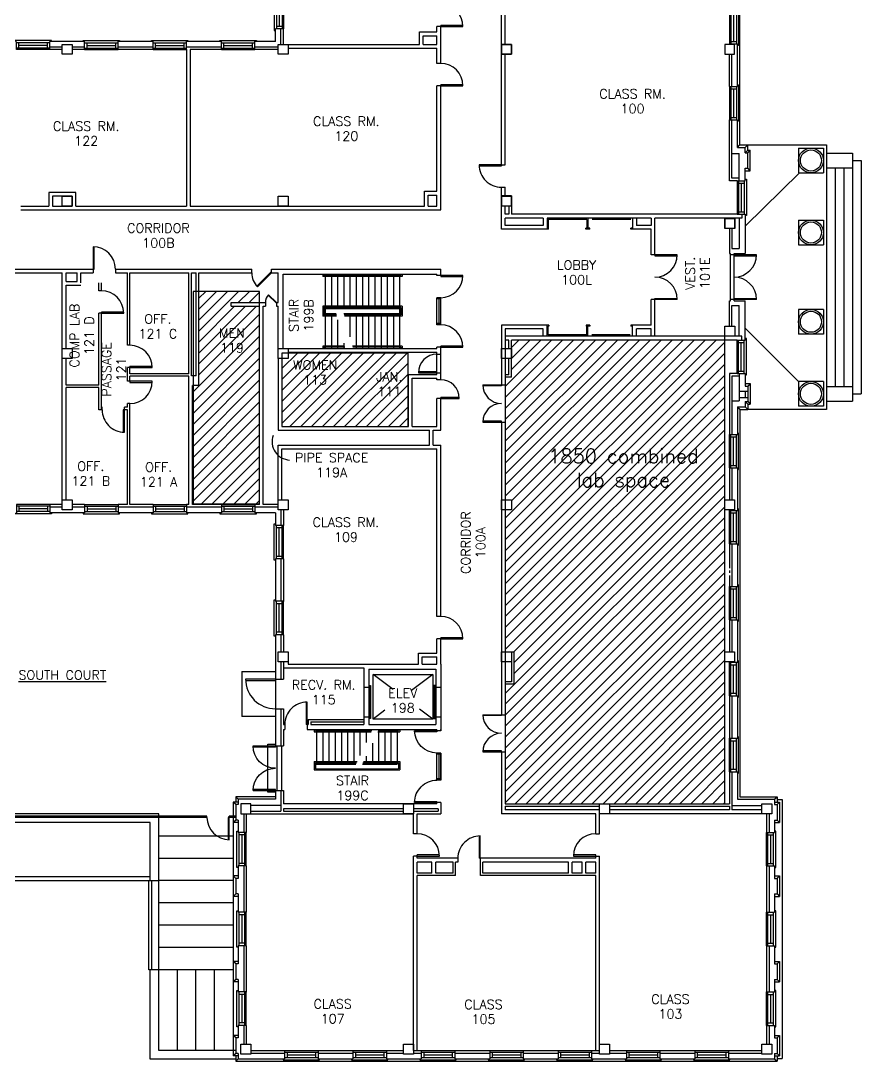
# Model space of a CAD drawing. Extents: x 375 to 2834, y 93 to 2665.
# Drawn here: x 1479 to 2834, y 93 to 1772 of the extents above; entities that cross this region are included whole.
import ezdxf
from ezdxf.enums import TextEntityAlignment as Align

# ---------------------------------------------------------------- set-up
doc = ezdxf.new("R2010")
doc.units = 0
doc.header["$LTSCALE"] = 40
doc.header["$MEASUREMENT"] = 0
doc.layers.get('0').update_dxf_attribs({"linetype": 'CONTINUOUS'})
for name, color, linetype in [('A-AREA-IDEN', 3, 'CONTINUOUS'), ('A-DOOR', 7, 'CONTINUOUS'), ('A-FLOR-STRS', 7, 'CONTINUOUS'), ('A-GLAZ', 2, 'CONTINUOUS'), ('A-STRS-RAIL', 7, 'CONTINUOUS'), ('A-WALL', 7, 'CONTINUOUS'), ('S-COLS', 3, 'CONTINUOUS')]:
    doc.layers.add(name, color=color, linetype=linetype)
doc.styles.add('SIMPLEX', font='simplex', dxfattribs={"height": 23})

# ---------------------------------------------------------------- blocks, each defined once
blk = doc.blocks.new('Q')
at = {"layer": 'A-STRS-RAIL', "style": 'SIMPLEX'}
for tag, p in [('ROOM', (2, 4)), ('NUMBER', (2, -15.1))]:
    blk.add_attdef(tag, text='', height=12, dxfattribs=at).set_placement(p, align=Align.CENTER)
blk = doc.blocks.new('WDO')
at = {"layer": 'A-GLAZ'}
for p, q in [((2681.4, 408.1), (2681.4, 462.1)), ((2683.6, 408.1), (2683.6, 462.1)), ((2683.6, 458.1), (2692.6, 458.1)), ((2688.1, 412.1), (2688.1, 458.1)), ((2692.6, 408.1), (2692.6, 462.1)), ((2696.3, 464.4), (2694.4, 464.4)), ((2696.3, 405.8), (2696.3, 464.4)), ((2683.6, 412.1), (2692.6, 412.1)), ((2694.4, 405.8), (2696.3, 405.8))]:
    blk.add_line(p, q, dxfattribs=at)
at = {"layer": 'A-WALL'}
for p, q in [((2681.4, 462.1), (2694.4, 462.1)), ((2681.4, 408.1), (2694.4, 408.1))]:
    blk.add_line(p, q, dxfattribs=at)
blk = doc.blocks.new('AD03A', base_point=(6.133, 5.024))
for p, q in [((6.133, 6.024), (6.133, 5.024)), ((6.182, 5.024), (6.182, 6.022)), ((6.133, 5.024), (6.182, 5.024))]:
    blk.add_line(p, q)
blk.add_arc((6.133, 5.024), 1, 0, 90)
blk = doc.blocks.new('AD05A', base_point=(203.035, 424.492))
for p, q in [((203.035, 424.492), (203.084, 424.492)), ((203.035, 424.492), (203.035, 423.492)), ((203.084, 423.493), (203.084, 424.492))]:
    blk.add_line(p, q)
blk.add_arc((203.035, 424.492), 1, 270, 0)
blk = doc.blocks.new('AD04A', base_point=(489.664, 570.31))
for p, q in [((488.664, 571.31), (488.664, 570.31)), ((488.713, 570.31), (488.713, 571.309)), ((490.616, 570.31), (490.616, 571.309)), ((490.664, 571.31), (490.664, 570.31)), ((488.664, 570.31), (488.713, 570.31)), ((490.664, 570.31), (490.616, 570.31))]:
    blk.add_line(p, q)
for centre, start, end in [((488.664, 570.31), 0, 90), ((490.664, 570.31), 90, 180)]:
    blk.add_arc(centre, 1, start, end)
blk = doc.blocks.new('AD03B', base_point=(489.664, 570.31))
for p, q in [((490.371, 571.017), (489.664, 570.31)), ((489.699, 570.276), (490.405, 570.982)), ((489.664, 570.31), (489.699, 570.276))]:
    blk.add_line(p, q)
blk.add_arc((489.664, 570.31), 1, 0, 45)
blk = doc.blocks.new('AD05B', base_point=(489.664, 570.31))
for p, q in [((489.664, 570.31), (489.699, 570.345)), ((490.371, 569.603), (489.664, 570.31)), ((489.699, 570.345), (490.405, 569.638))]:
    blk.add_line(p, q)
blk.add_arc((489.664, 570.31), 1, 315, 0)

msp = doc.modelspace()

# ---------------------------------------------------------------- hatches: boundary and pattern name
h = msp.add_hatch()
h.set_pattern_fill('ANSI31', color=256, scale=100, style=0)
h.paths.add_polyline_path([(1863.9, 1311), (1817.9, 1311), (1817.9, 1317), (1864, 1317), (1864, 1335.1), (1765.9, 1335.1), (1765.9, 1183), (1756.6, 1183), (1756.6, 992.2), (1863.9, 992.2)])
h.paths.add_polyline_path([(1799.6, 1232.7), (1839.2, 1232.7), (1839.2, 1255.2), (1799.6, 1255.2)], flags=24)
h.paths.add_polyline_path([(1795.3, 1256.6), (1843.5, 1256.6), (1843.5, 1279.1), (1795.3, 1279.1)], flags=24)
h = msp.add_hatch()
h.set_pattern_fill('ANSI31', color=256, scale=100, style=0)
h.paths.add_polyline_path([(2614.1, 982.5), (2613.9, 982.5), (2613.9, 998.5), (2614.1, 998.5), (2614.1, 1256.5), (2269.9, 1256.5), (2269.9, 1196.5), (2259.9, 1196.5), (2259.9, 998.5), (2269.9, 998.5), (2269.9, 982.5), (2259.9, 982.5), (2259.9, 753.5), (2269.9, 753.5), (2273.9, 753.5), (2273.9, 701.3), (2259.9, 701.3), (2259.9, 508.5), (2614.1, 508.5), (2614.1, 737.5), (2613.9, 737.5), (2613.9, 753.5), (2614.1, 753.5)])
h.paths.add_polyline_path([(2314.3, 1086.6), (2586.5, 1086.6), (2586.5, 1006.1), (2314.3, 1006.1)], flags=24)
h = msp.add_hatch()
h.set_pattern_fill('ANSI31', color=256, scale=100, style=0)
h.paths.add_polyline_path([(2103.3, 1235.6), (1909.9, 1235.6), (1909.9, 1227), (1899.9, 1227), (1899.9, 1117), (2103.3, 1117)])
h.paths.add_polyline_path([(1933.4, 1181.2), (1973.8, 1181.2), (1973.8, 1203.7), (1933.4, 1203.7)], flags=24)
h.paths.add_polyline_path([(1913.1, 1205.1), (1994.1, 1205.1), (1994.1, 1227.6), (1913.1, 1227.6)], flags=24)
h.paths.add_polyline_path([(2056.1, 1162.3), (2090, 1162.3), (2090, 1184.8), (2056.1, 1184.8)], flags=24)
h.paths.add_polyline_path([(2047.2, 1186.2), (2099, 1186.2), (2099, 1208.7), (2047.2, 1208.7)], flags=24)

# ---------------------------------------------------------------- linework, layer by layer
for points in [[(1756.6, 992.2), (1864, 992.2), (1864, 1335.1), (1756.6, 1335.1)], [(2259.9, 508.5), (2614.1, 508.5), (2614.1, 1262.7), (2259.9, 1262.7)], [(1899.9, 1117), (2103.3, 1117), (2103.3, 1235.6), (1899.9, 1235.6)]]:
    msp.add_lwpolyline(points, close=True)
at = {"layer": 'A-AREA-IDEN'}
msp.add_arc((1913.5, 1092.4), 29.4, 159.6985, 267.7041, dxfattribs=at)
at = {"layer": 'A-DOOR', "color": 7}
for p, q in [((2149.9, 1281), (2149.9, 1324.8)), ((2155.9, 1281), (2155.9, 1324.8)), ((2149.9, 546.5), (2149.9, 590.3)), ((2155.9, 546.5), (2155.9, 590.3))]:
    msp.add_line(p, q, dxfattribs=at)
at = {"layer": 'A-DOOR'}
for p, q in [((2155.9, 1324.8), (2149.9, 1324.8)), ((2155.9, 1322.8), (2149.9, 1322.8)), ((2152.9, 1322.8), (2152.9, 1283)), ((2155.9, 1283), (2149.9, 1283)), ((2155.9, 1281), (2149.9, 1281)), ((2041, 646), (2041, 699)), ((2041, 699), (2043, 699)), ((2043, 699), (2043, 646)), ((2144.8, 699), (2144.8, 646)), ((2146.8, 699), (2144.8, 699)), ((2146.8, 646), (2146.8, 699)), ((2043, 646), (2041, 646)), ((2144.8, 646), (2146.8, 646)), ((2155.9, 590.3), (2149.9, 590.3)), ((2155.9, 588.3), (2149.9, 588.3)), ((2152.9, 588.3), (2152.9, 548.5)), ((2155.9, 548.5), (2149.9, 548.5)), ((2155.9, 546.5), (2149.9, 546.5))]:
    msp.add_line(p, q, dxfattribs=at)
at = {"layer": 'A-FLOR-STRS'}
for p, q in [((1969.7, 1363), (1969.7, 1243)), ((1979.7, 1363), (1979.7, 1307)), ((1989.7, 1363), (1989.7, 1307)), ((1999.7, 1363), (1999.7, 1307)), ((2009.7, 1363), (2009.7, 1307)), ((2019.7, 1363), (2019.7, 1307)), ((2029.7, 1363), (2029.7, 1307)), ((2039.7, 1363), (2039.7, 1307)), ((2049.7, 1363), (2049.7, 1307)), ((2059.7, 1363), (2059.7, 1307)), ((2069.7, 1363), (2069.7, 1307)), ((2079.7, 1363), (2079.7, 1307)), ((2089.7, 1363), (2089.7, 1243)), ((2089.7, 1307), (1969.7, 1307)), ((1979.7, 1299), (1979.7, 1243)), ((2009.7, 1299), (2009.7, 1261.6)), ((2019.7, 1299), (2019.7, 1243)), ((2029.7, 1299), (2029.7, 1243)), ((2039.7, 1299), (2039.7, 1243)), ((2049.7, 1299), (2049.7, 1243)), ((2059.7, 1299), (2059.7, 1243)), ((2069.7, 1299), (2069.7, 1243)), ((2079.7, 1299), (2079.7, 1243)), ((1989.7, 1289.4), (1989.7, 1243)), ((1999.7, 1251.3), (1999.7, 1243)), ((1955.8, 628.5), (1955.8, 572.5)), ((1965.8, 628.5), (1965.8, 572.5)), ((1975.8, 628.5), (1975.8, 572.5)), ((1985.8, 628.5), (1985.8, 572.5)), ((1995.8, 628.5), (1995.8, 572.5)), ((2005.8, 628.5), (2005.8, 572.5)), ((2015.8, 628.5), (2015.8, 572.5)), ((2025.8, 628.5), (2025.8, 586.2)), ((2035.8, 628.5), (2035.8, 607.2)), ((2045.8, 628.5), (2045.8, 628.1)), ((2055.8, 628.5), (2055.8, 572.5)), ((2065.8, 628.5), (2065.8, 572.5)), ((2075.8, 628.5), (2075.8, 572.5)), ((2085.8, 628.5), (2085.8, 572.5)), ((2045.8, 606.4), (2045.8, 572.5)), ((1955.8, 572.5), (2019.3, 572.5)), ((2029.6, 572.5), (2085.8, 572.5)), ((2035.8, 585.4), (2035.8, 572.5))]:
    msp.add_line(p, q, dxfattribs=at)
at = {"layer": 'A-FLOR-STRS', "color": 7}
msp.add_line((2089.7, 1299), (1999.9, 1299), dxfattribs=at)
at = {"layer": 'A-GLAZ'}
for p, q in [((1827.4, 405.8), (1827.4, 464.4)), ((1827.4, 464.4), (1829.4, 464.4)), ((1831.2, 408.1), (1831.2, 462.1)), ((1840.2, 458.1), (1831.2, 458.1)), ((1835.7, 412.1), (1835.7, 458.1)), ((1840.2, 408.1), (1840.2, 462.1)), ((1842.4, 408.1), (1842.4, 462.1)), ((2681.4, 408.1), (2681.4, 462.1)), ((2683.6, 408.1), (2683.6, 462.1)), ((2683.6, 458.1), (2692.6, 458.1)), ((2688.1, 412.1), (2688.1, 458.1)), ((2692.6, 408.1), (2692.6, 462.1)), ((2696.3, 464.4), (2694.4, 464.4)), ((2696.3, 405.8), (2696.3, 464.4)), ((1829.4, 405.8), (1827.4, 405.8)), ((1840.2, 412.1), (1831.2, 412.1)), ((2683.6, 412.1), (2692.6, 412.1)), ((2694.4, 405.8), (2696.3, 405.8))]:
    msp.add_line(p, q, dxfattribs=at)
at = {"layer": 'A-STRS-RAIL'}
for p, q in [((1965.7, 1363), (1965.7, 1359.1)), ((1967.7, 1363), (1967.7, 1361.1)), ((2091.7, 1361.1), (1967.7, 1361.1)), ((2091.7, 1363), (2091.7, 1361.1)), ((2093.7, 1363), (2093.7, 1359.1)), ((2093.7, 1359.1), (1965.7, 1359.1)), ((2093.7, 1311), (1965.7, 1311)), ((1965.7, 1311), (1965.7, 1295)), ((2093.7, 1311), (2093.7, 1295)), ((1988.2, 1295), (1965.7, 1295)), ((2091.7, 1309), (1967.7, 1309)), ((1967.7, 1309), (1967.7, 1297)), ((1987.7, 1297), (1967.7, 1297)), ((1987.2, 1299), (1969.7, 1299)), ((2091.7, 1297), (2000.4, 1297)), ((2093.7, 1295), (2000.9, 1295)), ((2091.7, 1309), (2091.7, 1297)), ((2000.9, 1246.8), (1965.7, 1246.8)), ((1965.7, 1246.8), (1965.7, 1243)), ((2001.4, 1244.8), (1967.7, 1244.8)), ((1967.7, 1244.8), (1967.7, 1243)), ((2093.7, 1246.8), (2013.6, 1246.8)), ((2091.7, 1244.8), (2014.1, 1244.8)), ((2091.7, 1244.8), (2091.7, 1243)), ((2093.7, 1246.8), (2093.7, 1243)), ((1952.1, 628.5), (1952.1, 624.6)), ((1952.1, 624.6), (2044.1, 624.6)), ((1954.1, 628.5), (1954.1, 626.6)), ((1954.1, 626.6), (2045.1, 626.6)), ((2054.5, 624.6), (2089.8, 624.6)), ((2055.5, 626.6), (2087.8, 626.6)), ((2087.8, 628.5), (2087.8, 626.6)), ((2089.8, 628.5), (2089.8, 624.6)), ((1952.1, 576.5), (2021.2, 576.5)), ((1952.1, 576.5), (1952.1, 563)), ((1954.1, 574.5), (2020.2, 574.5)), ((1954.1, 574.5), (1954.1, 565)), ((2030.6, 574.5), (2087.8, 574.5)), ((2031.6, 576.5), (2089.8, 576.5)), ((2087.8, 574.5), (2087.8, 565)), ((2089.8, 576.5), (2089.8, 563)), ((1952.1, 563), (2089.8, 563)), ((1954.1, 565), (2087.8, 565))]:
    msp.add_line(p, q, dxfattribs=at)
at = {"layer": 'A-WALL', "color": 4}
for p, q in [((2638.4, 1571.2), (2638.4, 2196.2)), ((2634.4, 1567.2), (2638.4, 1571.2)), ((2638.4, 1571.2), (2650.9, 1571.2)), ((2646.9, 1567.2), (2650.9, 1571.2)), ((2646.9, 1558.7), (2650.9, 1562.7)), ((2650.9, 1562.7), (2650.9, 1571.2)), ((2650.9, 1558.7), (2654.9, 1562.7)), ((2650.9, 1562.7), (2654.9, 1562.7)), ((2654.9, 1529.7), (2654.9, 1562.7)), ((2646.9, 1529.7), (2654.9, 1529.7)), ((2654.9, 1529.7), (2650.9, 1533.7)), ((2646.9, 1186.2), (2654.9, 1186.2)), ((2654.9, 1186.2), (2650.9, 1182.2)), ((2654.9, 1186.2), (2654.9, 1153.2)), ((2634.4, 1148.7), (2638.4, 1144.7)), ((2638.4, 1144.7), (2650.9, 1144.7)), ((2638.4, 1144.7), (2638.4, 519.7)), ((2646.9, 1157.2), (2650.9, 1153.2)), ((2646.9, 1148.7), (2650.9, 1144.7)), ((2650.9, 1157.2), (2654.9, 1153.2)), ((2650.9, 1153.2), (2650.9, 1144.7)), ((2650.9, 1153.2), (2654.9, 1153.2)), ((1825.4, 507.2), (1821.4, 511.2)), ((1821.4, 511.2), (1821.4, 101.7)), ((1829.4, 511.2), (1821.4, 511.2)), ((1889.4, 519.7), (1825.4, 519.7)), ((1829.4, 515.7), (1825.4, 519.7)), ((1825.4, 519.7), (1825.4, 511.2)), ((2638.4, 519.7), (2698.4, 519.7)), ((2694.4, 515.7), (2698.4, 519.7)), ((2694.4, 511.2), (2702.4, 511.2)), ((2698.4, 519.7), (2698.4, 511.2)), ((2698.4, 515.2), (2706.4, 515.2)), ((2698.4, 507.2), (2702.4, 511.2)), ((2702.4, 511.2), (2702.4, 478.2)), ((2706.4, 515.2), (2706.4, 97.7)), ((1701.4, 492.5), (1140.1, 492.5)), ((1701.4, 110.4), (1701.4, 492.5)), ((1825.4, 482.2), (1821.4, 478.2)), ((1829.4, 478.2), (1821.4, 478.2)), ((2694.4, 478.2), (2702.4, 478.2)), ((2698.4, 482.2), (2702.4, 478.2)), ((1821.4, 456.4), (1701.4, 456.4)), ((1821.4, 420.4), (1701.4, 420.4)), ((1829.4, 392), (1821.4, 392)), ((1825.4, 388), (1821.4, 392)), ((2694.4, 392), (2702.4, 392)), ((2698.4, 388), (2702.4, 392)), ((2702.4, 392), (2702.4, 359)), ((1821.4, 384.7), (1701.4, 384.7)), ((1825.4, 363), (1821.4, 359)), ((1829.4, 359), (1821.4, 359)), ((2694.4, 359), (2702.4, 359)), ((2698.4, 363), (2702.4, 359)), ((1821.4, 348.4), (1701.4, 348.4)), ((1821.4, 312.4), (1701.4, 312.4)), ((1821.4, 276.4), (1701.4, 276.4)), ((1825.4, 250), (1821.4, 254)), ((1829.4, 254), (1821.4, 254)), ((2694.4, 254), (2702.4, 254)), ((2698.4, 250), (2702.4, 254)), ((2702.4, 254), (2702.4, 221)), ((1821.4, 240.4), (1685.4, 240.4)), ((1731.4, 110.4), (1731.4, 240.4)), ((1761.4, 110.4), (1761.4, 240.4)), ((1791.4, 110.4), (1791.4, 240.4)), ((1825.4, 225), (1821.4, 221)), ((1829.4, 221), (1821.4, 221)), ((2694.4, 221), (2702.4, 221)), ((2698.4, 225), (2702.4, 221)), ((1829.4, 134.7), (1821.4, 134.7)), ((1825.4, 130.7), (1821.4, 134.7)), ((2694.4, 134.7), (2702.4, 134.7)), ((2698.4, 130.7), (2702.4, 134.7)), ((2702.4, 134.7), (2702.4, 101.7)), ((1825.4, 110.4), (1701.4, 110.4)), ((1825.4, 105.7), (1821.4, 101.7)), ((1829.4, 101.7), (1821.4, 101.7)), ((1825.4, 101.7), (1825.4, 93.2)), ((2694.4, 101.7), (2702.4, 101.7)), ((2698.4, 105.7), (2702.4, 101.7)), ((2698.4, 101.7), (2698.4, 93.2)), ((1829.4, 97.2), (1825.4, 93.2)), ((1825.4, 93.2), (2698.4, 93.2)), ((2694.4, 97.2), (2698.4, 93.2)), ((2698.4, 97.7), (2706.4, 97.7))]:
    msp.add_line(p, q, dxfattribs=at)
at = {"layer": 'A-WALL', "color": 7}
for p, q in [((2253.9, 1539.1), (2253.9, 1840.3)), ((2259.9, 1733.5), (2259.9, 1822.2)), ((1889.4, 1738), (1889.4, 1758.4)), ((1898.4, 1733.5), (1898.4, 1758.4)), ((1902.4, 1733.5), (1902.4, 1758.4)), ((1581.9, 1738), (1525.6, 1738)), ((1545.9, 1729), (1525.6, 1729)), ((1581.9, 1729), (1561.9, 1729)), ((1692.1, 1738), (1635.9, 1738)), ((1692.1, 1729), (1635.9, 1729)), ((1802.4, 1738), (1746.1, 1738)), ((1802.4, 1729), (1746.1, 1729)), ((1889.4, 1738), (1856.4, 1738)), ((1893.9, 1729), (1856.4, 1729)), ((2621.4, 1733.5), (2621.4, 1734.2)), ((2625.4, 1733.5), (2625.4, 1734.2)), ((2634.4, 1665.7), (2634.4, 1734.2)), ((1545.9, 1725), (1525.6, 1725)), ((1581.9, 1725), (1561.9, 1725)), ((1692.1, 1725), (1635.9, 1725)), ((1802.4, 1725), (1752.1, 1725)), ((1893.9, 1725), (1856.4, 1725)), ((2259.9, 1539.1), (2259.9, 1717.5)), ((2621.4, 1665.7), (2621.4, 1717.5)), ((2625.4, 1665.7), (2625.4, 1717.5)), ((2621.4, 1513.5), (2621.4, 1611.7)), ((2625.4, 1517.5), (2625.4, 1611.7)), ((2634.4, 1567.2), (2634.4, 1611.7)), ((2646.9, 1558.7), (2646.9, 1567.2)), ((2636.9, 1513.5), (2636.9, 1557.2)), ((2650.9, 1533.7), (2650.9, 1558.7)), ((2646.9, 1513.5), (2646.9, 1533.7)), ((2129.9, 1496.5), (2149.9, 1496.5)), ((2253.9, 1435.2), (2253.9, 1503.1)), ((2259.9, 1489), (2259.9, 1503.1)), ((2135.9, 1490.5), (2149.9, 1490.5)), ((1479, 1472.5), (1523.9, 1472.5)), ((1479, 1466.5), (2155.9, 1466.5)), ((1529.9, 1472.5), (1561.9, 1472.5)), ((1567.9, 1472.5), (1746.1, 1472.5)), ((1752.1, 1472.5), (2129.9, 1472.5)), ((2135.9, 1472.5), (2149.9, 1472.5)), ((2259.9, 1459.5), (2259.9, 1473)), ((2259.9, 1441.2), (2259.9, 1453.2)), ((1309.2, 1371), (1595.5, 1371)), ((1309.2, 1365), (1545.9, 1365)), ((1551.9, 1365), (1569.9, 1365)), ((1575.9, 1365), (1595.5, 1365)), ((1631.5, 1371), (1851.2, 1371)), ((1631.5, 1365), (1650.9, 1365)), ((1654.9, 1365), (1749.9, 1365)), ((1753.9, 1365), (1761.9, 1365)), ((1765.9, 1365), (1851.2, 1365)), ((1883.2, 1371), (2155.9, 1371)), ((1883.2, 1365), (1893.9, 1365)), ((1901.9, 1363), (2149.9, 1363)), ((2149.9, 1360.8), (2149.9, 1363)), ((2155.9, 1360.8), (2155.9, 1363)), ((1551.9, 1351), (1569.9, 1351)), ((1551.9, 1345), (1575.9, 1345)), ((1817.9, 1317), (1873.3, 1317)), ((1817.9, 1311), (1863.9, 1311)), ((1869.9, 1311), (1873.3, 1311)), ((1891.3, 1317), (1893.9, 1317)), ((1891.3, 1311), (1893.9, 1311)), ((2253.9, 1280.7), (2253.9, 1184.2)), ((2259.9, 1274.7), (2259.9, 1262.7)), ((1893.9, 1243), (2149.9, 1243)), ((2149.9, 1242.8), (2149.9, 1245)), ((2155.9, 1242.8), (2155.9, 1245)), ((2259.9, 1256.5), (2259.9, 1243)), ((1909.9, 1237), (2149.9, 1237)), ((2259.9, 1227), (2259.9, 1200.5)), ((1749.9, 1202), (1654.9, 1202)), ((1749.9, 1198), (1654.9, 1198)), ((1761.9, 1199), (1753.9, 1199)), ((2103.9, 1201), (2149.9, 1201)), ((2109.9, 1195), (2149.9, 1195)), ((2259.9, 1196.5), (2259.9, 1184.2)), ((2621.4, 1202.5), (2621.4, 1104.2)), ((2625.4, 1198.5), (2625.4, 1104.2)), ((2636.9, 1202.5), (2636.9, 1158.7)), ((2646.9, 1202.5), (2646.9, 1182.2)), ((1604.9, 1184), (1551.9, 1184)), ((1604.9, 1180), (1551.9, 1180)), ((1765.9, 1183), (1755.9, 1183)), ((2650.9, 1182.2), (2650.9, 1157.2)), ((2646.9, 1173.9), (2646.9, 1164)), ((1610, 1144), (1604.9, 1144)), ((1610, 1148), (1608.9, 1148)), ((1650.9, 1148), (1646, 1148)), ((1650.9, 1144), (1646, 1144)), ((2634.4, 1148.7), (2634.4, 1104.2)), ((2646.9, 1157.2), (2646.9, 1148.7)), ((1893.9, 1111), (2137.9, 1111)), ((1899.9, 1117), (2103.9, 1117)), ((2109.9, 1117), (2149.9, 1117)), ((2143.9, 1111), (2155.9, 1111)), ((2253.9, 1124.2), (2253.9, 652.2)), ((2259.9, 1124.2), (2259.9, 998.5)), ((1893.9, 1087), (2137.9, 1087)), ((1899.9, 1081), (2149.9, 1081)), ((2143.9, 1087), (2155.9, 1087)), ((2621.4, 1050.2), (2621.4, 998.5)), ((2625.4, 1050.2), (2625.4, 998.5)), ((2634.4, 1050.2), (2634.4, 981.7)), ((1545.9, 991), (1525.6, 991)), ((1581.9, 991), (1561.9, 991)), ((1650.9, 991), (1635.9, 991)), ((1692.1, 991), (1654.9, 991)), ((1749.9, 991), (1746.1, 991)), ((1802.4, 991), (1755.9, 991)), ((1863.9, 991), (1856.4, 991)), ((1893.9, 991), (1869.9, 991)), ((1545.9, 987), (1525.6, 987)), ((1581.9, 978), (1525.6, 978)), ((1581.9, 987), (1561.9, 987)), ((1692.1, 987), (1635.9, 987)), ((1692.1, 978), (1635.9, 978)), ((1802.4, 987), (1746.1, 987)), ((1802.4, 978), (1746.1, 978)), ((1893.9, 987), (1856.4, 987)), ((1889.4, 978), (1856.4, 978)), ((1889.4, 978), (1889.4, 957.5)), ((1898.4, 982.5), (1898.4, 957.5)), ((1902.4, 982.5), (1902.4, 957.5)), ((2259.9, 982.5), (2259.9, 753.5)), ((2621.4, 982.5), (2621.4, 981.7)), ((2625.4, 982.5), (2625.4, 981.7)), ((2621.4, 927.7), (2621.4, 888.8)), ((2625.4, 927.7), (2625.4, 859.2)), ((2634.4, 927.7), (2634.4, 859.2)), ((1889.4, 903.5), (1889.4, 835)), ((1898.4, 903.5), (1898.4, 835)), ((1902.4, 903.5), (1902.4, 835)), ((2621.4, 884.8), (2621.4, 880.8)), ((2621.4, 876.8), (2621.4, 859.2)), ((2621.4, 805.2), (2621.4, 753.5)), ((2625.4, 805.2), (2625.4, 753.5)), ((2634.4, 805.2), (2634.4, 736.7)), ((1889.4, 781), (1889.4, 661.7)), ((1898.4, 781), (1898.4, 753.5)), ((1902.4, 781), (1902.4, 753.5)), ((1835.4, 721.8), (1835.4, 649.5)), ((1898.4, 737.5), (1898.4, 709.7)), ((1902.4, 737.5), (1902.4, 709.7)), ((2259.9, 737.5), (2259.9, 705.3)), ((2621.4, 737.5), (2621.4, 736.7)), ((2625.4, 737.5), (2625.4, 736.7)), ((2259.9, 701.3), (2259.9, 652.2)), ((2621.4, 682.7), (2621.4, 614.2)), ((2625.4, 682.7), (2625.4, 614.2)), ((2634.4, 682.7), (2634.4, 614.2)), ((1889.4, 661.7), (1889.4, 601.8)), ((1898.4, 661.7), (1898.4, 601.8)), ((1902.4, 661.7), (1902.4, 636.5)), ((1942.4, 644.5), (1942.4, 636.5)), ((1946.4, 640.5), (1946.4, 636.5)), ((1902.4, 628.5), (1902.4, 601.8)), ((2149.9, 626.3), (2149.9, 628.5)), ((2155.9, 626.3), (2155.9, 628.5)), ((2253.9, 592.2), (2253.9, 492.5)), ((2259.9, 592.2), (2259.9, 508.5)), ((2621.4, 560.2), (2621.4, 508.5)), ((2625.4, 560.2), (2625.4, 498.5)), ((2634.4, 560.2), (2634.4, 515.7)), ((1889.4, 529.8), (1889.4, 515.7)), ((1898.4, 529.8), (1898.4, 496.5)), ((1902.4, 529.8), (1902.4, 508.5)), ((1825.4, 507.2), (1825.4, 482.2)), ((1829.4, 515.7), (1829.4, 507.2)), ((2149.9, 508.5), (2149.9, 510.5)), ((2259.9, 508.5), (2621.4, 508.5)), ((2259.9, 504.5), (2411.9, 504.5)), ((2259.9, 504.5), (2259.9, 498.5)), ((2427.9, 504.5), (2621.4, 504.5)), ((2621.4, 504.5), (2621.4, 498.5)), ((2694.4, 515.7), (2694.4, 507.2)), ((2698.4, 507.2), (2698.4, 482.2)), ((1838.4, 491.7), (1838.4, 462.1)), ((1842.4, 491.7), (1842.4, 462.1)), ((1902.4, 500.5), (1902.4, 496.5)), ((2681.4, 491.7), (2681.4, 462.1)), ((2685.4, 491.7), (2685.4, 462.1)), ((1829.4, 482.2), (1829.4, 462.1)), ((2694.4, 482.2), (2694.4, 462.1)), ((1829.4, 408.1), (1829.4, 388)), ((1838.4, 408.1), (1838.4, 333.5)), ((1842.4, 408.1), (1842.4, 333.5)), ((2681.4, 408.1), (2681.4, 333.5)), ((2685.4, 408.1), (2685.4, 333.5)), ((2694.4, 408.1), (2694.4, 388)), ((1825.4, 388), (1825.4, 363)), ((2698.4, 388), (2698.4, 363)), ((1829.4, 363), (1829.4, 333.5)), ((2694.4, 363), (2694.4, 333.5)), ((1829.4, 279.5), (1829.4, 250)), ((1838.4, 279.5), (1838.4, 204.8)), ((1842.4, 279.5), (1842.4, 204.8)), ((2681.4, 279.5), (2681.4, 204.8)), ((2685.4, 279.5), (2685.4, 204.8)), ((2694.4, 279.5), (2694.4, 250)), ((1825.4, 250), (1825.4, 225)), ((2698.4, 250), (2698.4, 225)), ((1829.4, 225), (1829.4, 204.8)), ((2694.4, 225), (2694.4, 204.8)), ((1829.4, 150.8), (1829.4, 130.7)), ((1838.4, 150.8), (1838.4, 121.2)), ((1842.4, 150.8), (1842.4, 121.2)), ((2681.4, 150.8), (2681.4, 120.5)), ((2685.4, 150.8), (2685.4, 120.5)), ((2694.4, 150.8), (2694.4, 130.7)), ((1825.4, 130.7), (1825.4, 105.7)), ((2698.4, 130.7), (2698.4, 105.7)), ((1829.4, 105.7), (1829.4, 97.2)), ((1849.9, 110.2), (1904.1, 110.2)), ((1849.9, 106.2), (1904.1, 106.2)), ((1958.1, 110.2), (2014.4, 110.2)), ((1958.1, 106.2), (2014.4, 106.2)), ((2068.4, 110.2), (2095.9, 110.2)), ((2068.4, 106.2), (2095.9, 106.2)), ((2111.9, 110.2), (2124.6, 110.2)), ((2111.9, 106.2), (2124.6, 106.2)), ((2178.6, 110.2), (2234.9, 110.2)), ((2178.6, 106.2), (2234.9, 106.2)), ((2288.9, 110.2), (2345.1, 110.2)), ((2288.9, 106.2), (2345.1, 106.2)), ((2399.1, 110.2), (2411, 110.2)), ((2399.1, 106.2), (2411, 106.2)), ((2429, 110.2), (2455.4, 110.2)), ((2429, 106.2), (2455.4, 106.2)), ((2509.4, 110.2), (2565.6, 110.2)), ((2509.4, 106.2), (2565.6, 106.2)), ((2619.6, 110.2), (2673.9, 110.2)), ((2619.6, 106.2), (2673.9, 106.2)), ((2694.4, 105.7), (2694.4, 97.2)), ((1829.4, 97.2), (1904.1, 97.2)), ((1958.1, 97.2), (2014.4, 97.2)), ((2068.4, 97.2), (2124.6, 97.2)), ((2178.6, 97.2), (2234.9, 97.2)), ((2288.9, 97.2), (2345.1, 97.2)), ((2399.1, 97.2), (2455.4, 97.2)), ((2509.4, 97.2), (2565.6, 97.2)), ((2619.6, 97.2), (2694.4, 97.2))]:
    msp.add_line(p, q, dxfattribs=at)
at = {"layer": 'A-WALL'}
for p, q in [((2155.9, 1762.3), (2149.9, 1762.3)), ((2149.9, 1753.5), (2149.9, 1762.3)), ((2155.9, 1702.7), (2155.9, 1762.3)), ((2121.9, 1753.5), (2149.9, 1753.5)), ((2121.9, 1733.5), (2121.9, 1753.5)), ((2127.9, 1747.5), (2149.9, 1747.5)), ((2127.9, 1733.5), (2127.9, 1747.5)), ((2149.9, 1733.5), (2149.9, 1747.5)), ((1909.9, 1733.5), (2121.9, 1733.5)), ((2127.9, 1733.5), (2149.9, 1733.5)), ((1746.1, 1725), (1746.1, 1472.5)), ((1752.1, 1725), (1752.1, 1472.5)), ((1909.9, 1727.5), (2149.9, 1727.5)), ((2149.9, 1702.7), (2149.9, 1727.5)), ((2155.9, 1702.7), (2149.9, 1702.7)), ((2149.9, 1496.5), (2149.9, 1666.7)), ((2155.9, 1666.7), (2149.9, 1666.7)), ((2155.9, 1466.5), (2155.9, 1666.7)), ((2634.4, 1567.2), (2646.9, 1567.2)), ((2650.9, 1571.2), (2777.9, 1571.2)), ((2732.9, 1566.2), (2732.9, 1526.2)), ((2732.9, 1566.2), (2772.9, 1566.2)), ((2772.9, 1566.2), (2772.9, 1526.2)), ((2777.9, 1571.2), (2777.9, 1144.7)), ((2625.4, 1557.2), (2636.9, 1557.2)), ((2646.9, 1558.7), (2650.9, 1558.7)), ((2777.9, 1558.2), (2819.9, 1558.2)), ((2819.9, 1558.2), (2819.9, 1157.7)), ((2819.9, 1546.2), (2833.9, 1546.2)), ((2833.9, 1546.2), (2833.9, 1169.7)), ((2253.9, 1539.1), (2259.9, 1539.1)), ((2646.9, 1533.7), (2650.9, 1533.7)), ((2777.9, 1534.2), (2819.9, 1534.2)), ((2791.9, 1534.2), (2791.9, 1181.7)), ((2805.9, 1534.2), (2805.9, 1181.7)), ((2633.9, 1513.5), (2621.4, 1513.5)), ((2636.9, 1517.5), (2625.4, 1517.5)), ((2734.3, 1526.1), (2647.6, 1440.8)), ((2732.9, 1526.2), (2772.9, 1526.2)), ((1567.9, 1494.5), (1523.9, 1494.5)), ((1523.9, 1494.5), (1523.9, 1472.5)), ((1567.9, 1472.5), (1567.9, 1494.5)), ((2129.9, 1472.5), (2129.9, 1496.5)), ((2253.9, 1503.1), (2259.9, 1503.1)), ((1561.9, 1488.5), (1529.9, 1488.5)), ((1529.9, 1488.5), (1529.9, 1472.5)), ((1561.9, 1472.5), (1561.9, 1488.5)), ((2135.9, 1472.5), (2135.9, 1490.5)), ((2149.9, 1472.5), (2149.9, 1490.5)), ((2269.9, 1489), (2269.9, 1459.5)), ((2265.9, 1473), (2265.9, 1459.5)), ((2265.9, 1459.5), (2259.9, 1459.5)), ((2321.4, 1453.2), (2259.9, 1453.2)), ((2633.9, 1459.5), (2269.9, 1459.5)), ((2321.4, 1453.2), (2321.4, 1441.2)), ((2495.4, 1453.2), (2327.4, 1453.2)), ((2327.4, 1453.2), (2327.4, 1435.2)), ((2391.4, 1451.2), (2329.4, 1451.2)), ((2329.4, 1451.2), (2329.4, 1437.2)), ((2391.4, 1451.2), (2391.4, 1437.2)), ((2393.4, 1453.2), (2393.4, 1437.2)), ((2462.3, 1451.2), (2400.3, 1451.2)), ((2465.4, 1453.2), (2465.4, 1435.2)), ((2471.4, 1453.2), (2471.4, 1441.2)), ((2495.4, 1453.2), (2495.4, 1441.2)), ((2501.4, 1394), (2501.4, 1453.2)), ((2641.3, 1453.2), (2501.4, 1453.2)), ((2636.9, 1453.2), (2636.9, 1404)), ((2641.3, 1459.5), (2641.3, 1453.2)), ((2646.9, 1459.5), (2646.9, 1396)), ((2732.9, 1450), (2732.9, 1410)), ((2732.9, 1450), (2772.9, 1450)), ((2772.9, 1450), (2772.9, 1410)), ((2329.9, 1435.2), (2253.9, 1435.2)), ((2321.4, 1441.2), (2259.9, 1441.2)), ((2329.9, 1437.2), (2329.4, 1437.2)), ((2329.9, 1435.2), (2329.9, 1437.2)), ((2396.3, 1437.2), (2389.9, 1437.2)), ((2389.9, 1435.2), (2389.9, 1437.2)), ((2396.3, 1435.2), (2389.9, 1435.2)), ((2396.3, 1435.2), (2396.3, 1437.2)), ((2462.3, 1435.2), (2462.3, 1437.2)), ((2465.4, 1437.2), (2462.3, 1437.2)), ((2465.4, 1435.2), (2462.3, 1435.2)), ((2495.4, 1435.2), (2465.4, 1435.2)), ((2495.4, 1441.2), (2471.4, 1441.2)), ((2495.4, 1394), (2495.4, 1435.2)), ((2621.4, 1437.2), (2621.4, 1396)), ((2625.4, 1437.2), (2625.4, 1404)), ((2732.9, 1410), (2772.9, 1410)), ((2501.4, 1394), (2495.4, 1394)), ((2621.4, 1396), (2623.1, 1396)), ((2623.1, 1320), (2623.1, 1396)), ((2629.1, 1394), (2623.1, 1394)), ((2625.4, 1404), (2636.9, 1404)), ((2629.1, 1396), (2646.9, 1396)), ((2629.1, 1320), (2629.1, 1396)), ((1545.9, 1243), (1545.9, 1365)), ((1551.9, 1351), (1551.9, 1365)), ((1569.9, 1351), (1569.9, 1365)), ((1575.9, 1349), (1575.9, 1365)), ((1595.5, 1371), (1595.5, 1365)), ((1631.5, 1371), (1631.5, 1365)), ((1650.9, 1248), (1650.9, 1365)), ((1654.9, 1248), (1654.9, 1365)), ((1749.9, 1202), (1749.9, 1365)), ((1753.9, 1199), (1753.9, 1365)), ((1761.9, 1199), (1761.9, 1365)), ((1765.9, 1183), (1765.9, 1365)), ((1851.2, 1365), (1851.2, 1371)), ((1883.2, 1365), (1883.2, 1371)), ((1893.9, 1317), (1893.9, 1365)), ((1901.9, 1243), (1901.9, 1363)), ((2155.9, 1360.8), (2149.9, 1360.8)), ((2155.9, 1363), (2155.9, 1371)), ((1551.9, 1243), (1551.9, 1345)), ((1604.9, 1336), (1604.9, 1349)), ((1608.9, 1336), (1608.9, 1349)), ((1608.9, 1336), (1604.9, 1336)), ((1817.9, 1311), (1817.9, 1317)), ((1863.9, 991), (1863.9, 1311)), ((1869.9, 991), (1869.9, 1311)), ((1873.3, 1317), (1873.3, 1311)), ((1891.3, 1317), (1891.3, 1311)), ((1893.9, 1243), (1893.9, 1311)), ((2495.4, 1280.7), (2495.4, 1322)), ((2501.4, 1322), (2495.4, 1322)), ((2501.4, 1262.7), (2501.4, 1322)), ((2621.4, 1278.7), (2621.4, 1320)), ((2621.4, 1320), (2623.1, 1320)), ((2629.1, 1322), (2623.1, 1322)), ((2625.4, 1278.7), (2625.4, 1312)), ((2625.4, 1312), (2636.9, 1312)), ((2629.1, 1320), (2646.9, 1320)), ((2636.9, 1262.7), (2636.9, 1312)), ((2646.9, 1256.5), (2646.9, 1320)), ((1604.9, 1184), (1604.9, 1300)), ((1608.9, 1300), (1604.9, 1300)), ((1608.9, 1144), (1608.9, 1300)), ((2772.9, 1306), (2732.9, 1306)), ((2732.9, 1306), (2732.9, 1266)), ((2772.9, 1306), (2772.9, 1266)), ((2330.3, 1280.7), (2253.9, 1280.7)), ((2327.4, 1262.7), (2327.4, 1280.7)), ((2330.3, 1278.7), (2329.4, 1278.7)), ((2329.4, 1264.7), (2329.4, 1278.7)), ((2330.3, 1280.7), (2330.3, 1278.7)), ((2396.3, 1280.7), (2390.3, 1280.7)), ((2390.3, 1280.7), (2390.3, 1278.7)), ((2396.3, 1278.7), (2390.3, 1278.7)), ((2391.4, 1264.7), (2391.4, 1278.7)), ((2393.4, 1262.7), (2393.4, 1278.7)), ((2396.3, 1280.7), (2396.3, 1278.7)), ((2462.3, 1280.7), (2462.3, 1278.7)), ((2465.4, 1280.7), (2462.3, 1280.7)), ((2465.4, 1278.7), (2462.3, 1278.7)), ((2495.4, 1280.7), (2465.4, 1280.7)), ((2465.4, 1262.7), (2465.4, 1280.7)), ((2732.9, 1189.7), (2646.9, 1275.7)), ((2321.4, 1274.7), (2259.9, 1274.7)), ((2321.4, 1262.7), (2259.9, 1262.7)), ((2321.4, 1262.7), (2321.4, 1274.7)), ((2495.4, 1262.7), (2327.4, 1262.7)), ((2391.4, 1264.7), (2329.4, 1264.7)), ((2461.4, 1264.7), (2399.4, 1264.7)), ((2495.4, 1274.7), (2471.4, 1274.7)), ((2471.4, 1262.7), (2471.4, 1274.7)), ((2495.4, 1262.7), (2495.4, 1274.7)), ((2641.3, 1262.7), (2501.4, 1262.7)), ((2641.3, 1256.5), (2641.3, 1262.7)), ((2772.9, 1266), (2732.9, 1266)), ((1654.9, 1248), (1650.9, 1248)), ((2155.9, 1245), (2149.9, 1245)), ((2155.9, 1233.7), (2155.9, 1243)), ((2265.9, 1256.5), (2259.9, 1256.5)), ((2265.9, 1243), (2265.9, 1256.5)), ((2633.9, 1256.5), (2269.9, 1256.5)), ((2269.9, 1196.5), (2269.9, 1256.5)), ((1545.9, 998.5), (1545.9, 1227)), ((1551.9, 1184), (1551.9, 1227)), ((1893.9, 1227), (1893.9, 1111)), ((1899.9, 1227), (1899.9, 1117)), ((2149.9, 1233.7), (2149.9, 1237)), ((2149.9, 1233.7), (2155.9, 1233.7)), ((2149.9, 1201), (2149.9, 1233.7)), ((2155.9, 1192.4), (2155.9, 1233.7)), ((2265.9, 1200.5), (2265.9, 1227)), ((1650.9, 1190), (1650.9, 1212)), ((1654.9, 1212), (1650.9, 1212)), ((1654.9, 1202), (1654.9, 1212)), ((1654.9, 1190), (1654.9, 1198)), ((1749.9, 991), (1749.9, 1198)), ((2103.9, 1117), (2103.9, 1201)), ((2109.9, 1117), (2109.9, 1195)), ((2149.9, 1203.7), (2155.9, 1203.7)), ((2149.9, 1192.4), (2149.9, 1195)), ((2155.9, 1192.4), (2149.9, 1192.4)), ((2265.9, 1200.5), (2259.9, 1200.5)), ((2269.9, 1196.5), (2259.9, 1196.5)), ((2633.9, 1202.5), (2621.4, 1202.5)), ((2636.9, 1198.5), (2625.4, 1198.5)), ((1551.9, 998.5), (1551.9, 1180)), ((1604.9, 1144), (1604.9, 1180)), ((1654.9, 1190), (1650.9, 1190)), ((1755.9, 991), (1755.9, 1183)), ((2253.9, 1184.2), (2259.9, 1184.2)), ((2646.9, 1182.2), (2650.9, 1182.2)), ((2772.9, 1189.7), (2732.9, 1189.7)), ((2732.9, 1189.7), (2732.9, 1149.7)), ((2772.9, 1189.7), (2772.9, 1149.7)), ((2777.9, 1181.7), (2819.9, 1181.7)), ((2149.9, 1117), (2149.9, 1162.4)), ((2155.9, 1162.4), (2149.9, 1162.4)), ((2155.9, 1111), (2155.9, 1162.4)), ((2625.4, 1158.7), (2636.9, 1158.7)), ((2636.9, 1173.9), (2650.9, 1173.9)), ((2636.9, 1164), (2650.9, 1164)), ((2819.9, 1169.7), (2833.9, 1169.7)), ((1610, 1144), (1610, 1148)), ((1646, 1144), (1646, 1148)), ((1654.9, 1154), (1650.9, 1154)), ((1650.9, 1148), (1650.9, 1154)), ((1650.9, 991), (1650.9, 1144)), ((1654.9, 991), (1654.9, 1154)), ((2634.4, 1148.7), (2646.9, 1148.7)), ((2646.9, 1157.2), (2650.9, 1157.2)), ((2777.9, 1144.7), (2650.9, 1144.7)), ((2772.9, 1149.7), (2732.9, 1149.7)), ((2777.9, 1157.7), (2819.9, 1157.7)), ((2137.9, 1087), (2137.9, 1111)), ((2143.9, 1087), (2143.9, 1111)), ((2253.9, 1124.2), (2259.9, 1124.2)), ((1893.9, 998.5), (1893.9, 1087)), ((1899.9, 998.5), (1899.9, 1081)), ((2149.9, 810.6), (2149.9, 1081)), ((2155.9, 810.6), (2155.9, 1087)), ((2155.9, 810.6), (2149.9, 810.6)), ((2155.9, 774.6), (2149.9, 774.6)), ((2149.9, 751.5), (2149.9, 774.6)), ((2155.9, 733.5), (2155.9, 774.6)), ((2119.9, 733.5), (2119.9, 751.5)), ((2119.9, 751.5), (2149.9, 751.5)), ((2125.9, 733.5), (2125.9, 745.5)), ((2125.9, 745.5), (2149.9, 745.5)), ((2149.9, 733.5), (2149.9, 745.5)), ((2269.9, 753.5), (2269.9, 705.3)), ((2269.9, 753.5), (2273.9, 753.5)), ((2273.9, 753.5), (2273.9, 701.3)), ((1901.9, 727.5), (2031.9, 727.5)), ((1909.9, 737.5), (1909.9, 733.5)), ((1909.9, 733.5), (2119.9, 733.5)), ((2031.9, 727.5), (2031.9, 636.5)), ((2039.9, 725.5), (2147.9, 725.5)), ((2039.9, 725.5), (2039.9, 636.5)), ((2125.9, 733.5), (2149.9, 733.5)), ((2147.9, 725.5), (2147.9, 636.5)), ((2155.9, 733.5), (2155.9, 626.3)), ((1889.4, 721.5), (1835.4, 721.5)), ((1889.4, 709.7), (1902.4, 709.7)), ((2047, 717), (2143, 717)), ((2047, 645), (2047, 717)), ((2079.4, 692.7), (2047, 717)), ((2143, 717), (2108.8, 691.3)), ((2143, 717), (2143, 645)), ((2269.9, 705.3), (2259.9, 705.3)), ((2031.9, 696.5), (2039.9, 696.5)), ((2147.9, 696.5), (2155.9, 696.5)), ((2273.9, 701.3), (2259.9, 701.3)), ((1889.4, 661.7), (1902.4, 661.7)), ((2066, 659.2), (2047, 645)), ((2143, 645), (2121.5, 661.1)), ((1889.4, 649.5), (1835.4, 649.5)), ((1942.4, 644.5), (2031.9, 644.5)), ((1946.4, 640.5), (2031.9, 640.5)), ((2031.9, 648.5), (2039.9, 648.5)), ((2143, 645), (2047, 645)), ((2147.9, 648.5), (2155.9, 648.5)), ((2253.9, 652.2), (2259.9, 652.2)), ((1902.4, 636.5), (1904.6, 636.5)), ((1902.4, 628.5), (1904.6, 628.5)), ((1904.6, 636.5), (1904.6, 628.5)), ((1940.6, 636.5), (1940.6, 628.5)), ((1940.6, 636.5), (1942.4, 636.5)), ((1940.6, 628.5), (2149.9, 628.5)), ((1946.4, 636.5), (2031.9, 636.5)), ((2039.9, 636.5), (2147.9, 636.5)), ((2155.9, 626.3), (2149.9, 626.3)), ((1877.4, 527), (1877.4, 604.6)), ((1877.4, 604.6), (1889.4, 604.6)), ((1889.4, 601.8), (1902.4, 601.8)), ((1891.6, 601.8), (1891.6, 529.8)), ((1899.3, 601.8), (1899.3, 529.8)), ((2155.9, 590.3), (2155.9, 546.5)), ((2253.9, 592.2), (2259.9, 592.2)), ((1889.4, 527), (1877.4, 527)), ((1889.4, 529.8), (1902.4, 529.8)), ((1829.4, 507.2), (1825.4, 507.2)), ((1889.4, 515.7), (1829.4, 515.7)), ((1898.4, 505.7), (1849.9, 505.7)), ((2149.9, 508.5), (1902.4, 508.5)), ((2155.9, 510.5), (2149.9, 510.5)), ((2155.9, 510.5), (2155.9, 492.5)), ((2625.4, 505.7), (2673.9, 505.7)), ((2634.4, 515.7), (2694.4, 515.7)), ((2694.4, 507.2), (2698.4, 507.2)), ((1779.1, 488.5), (1338.3, 488.5)), ((1779.1, 486.5), (1779.1, 488.5)), ((1815.1, 486.5), (1815.1, 488.5)), ((1825.4, 488.5), (1815.1, 488.5)), ((1849.9, 496.5), (1898.4, 496.5)), ((1849.9, 492.5), (2111.9, 492.5)), ((2095.9, 500.5), (1902.4, 500.5)), ((1902.4, 496.5), (2095.9, 496.5)), ((2151.9, 500.5), (2111.9, 500.5)), ((2111.9, 496.5), (2151.9, 496.5)), ((2111.9, 460.2), (2111.9, 492.5)), ((2117.9, 492.5), (2155.9, 492.5)), ((2117.9, 460.2), (2117.9, 492.5)), ((2151.9, 500.5), (2151.9, 496.5)), ((2405.9, 492.5), (2253.9, 492.5)), ((2411.9, 498.5), (2259.9, 498.5)), ((2405.9, 460.2), (2405.9, 492.5)), ((2673.9, 492.5), (2411.9, 492.5)), ((2411.9, 460.2), (2411.9, 492.5)), ((2621.4, 498.5), (2427.9, 498.5)), ((2673.9, 498.5), (2625.4, 498.5)), ((1687.4, 478.5), (1129.6, 478.5)), ((1779.1, 486.5), (1340.3, 486.5)), ((1687.4, 384.4), (1687.4, 478.5)), ((1825.4, 486.5), (1815.1, 486.5)), ((1829.4, 482.2), (1825.4, 482.2)), ((2694.4, 482.2), (2698.4, 482.2)), ((1842.4, 462.1), (1829.4, 462.1)), ((2117.9, 460.2), (2111.9, 460.2)), ((2405.9, 460.2), (2411.9, 460.2)), ((2681.4, 462.1), (2694.4, 462.1)), ((2111.9, 110.2), (2111.9, 424.2)), ((2117.9, 424.2), (2111.9, 424.2)), ((2117.9, 420.5), (2117.9, 424.2)), ((2183.6, 420.5), (2117.9, 420.5)), ((2183.6, 420.5), (2183.6, 414.5)), ((2405.9, 420.5), (2219.6, 420.5)), ((2219.6, 420.5), (2219.6, 414.5)), ((2405.9, 424.2), (2411.9, 424.2)), ((2405.9, 420.5), (2405.9, 424.2)), ((2411.9, 110.2), (2411.9, 424.2)), ((1842.4, 408.1), (1829.4, 408.1)), ((2141.9, 414.5), (2117.9, 414.5)), ((2117.9, 396.5), (2117.9, 414.5)), ((2141.9, 396.5), (2141.9, 414.5)), ((2175.9, 414.5), (2147.9, 414.5)), ((2147.9, 396.5), (2147.9, 414.5)), ((2175.9, 396.5), (2175.9, 414.5)), ((2179.9, 392.5), (2179.9, 414.5)), ((2183.6, 414.5), (2179.9, 414.5)), ((2219.9, 414.5), (2219.6, 414.5)), ((2219.9, 392.5), (2219.9, 414.5)), ((2361.9, 414.5), (2223.9, 414.5)), ((2223.9, 396.5), (2223.9, 414.5)), ((2361.9, 396.5), (2361.9, 414.5)), ((2383.9, 414.5), (2367.9, 414.5)), ((2367.9, 396.5), (2367.9, 414.5)), ((2383.9, 396.5), (2383.9, 414.5)), ((2405.9, 414.5), (2389.9, 414.5)), ((2389.9, 396.5), (2389.9, 414.5)), ((2405.9, 396.5), (2405.9, 414.5)), ((2681.4, 408.1), (2694.4, 408.1)), ((1687.4, 390.4), (1184.5, 390.4)), ((1829.4, 388), (1825.4, 388)), ((2141.9, 396.5), (2117.9, 396.5)), ((2117.9, 110.2), (2117.9, 392.5)), ((2179.9, 392.5), (2117.9, 392.5)), ((2175.9, 396.5), (2147.9, 396.5)), ((2405.9, 392.5), (2219.9, 392.5)), ((2361.9, 396.5), (2223.9, 396.5)), ((2383.9, 396.5), (2367.9, 396.5)), ((2405.9, 396.5), (2389.9, 396.5)), ((2405.9, 110.2), (2405.9, 392.5)), ((2694.4, 388), (2698.4, 388)), ((1701.4, 384.4), (1184.5, 384.4)), ((1685.4, 240.4), (1685.4, 384.4)), ((1690.4, 240.4), (1690.4, 384.4)), ((1829.4, 363), (1825.4, 363)), ((2694.4, 363), (2698.4, 363)), ((1687.4, 96.4), (1687.4, 240.4)), ((1829.4, 250), (1825.4, 250)), ((2694.4, 250), (2698.4, 250)), ((1829.4, 225), (1825.4, 225)), ((2694.4, 225), (2698.4, 225)), ((1829.4, 130.7), (1825.4, 130.7)), ((2694.4, 130.7), (2698.4, 130.7)), ((1829.4, 105.7), (1825.4, 105.7)), ((2694.4, 105.7), (2698.4, 105.7)), ((1825.4, 96.4), (1687.4, 96.4))]:
    msp.add_line(p, q, dxfattribs=at)
for centre, radius in [((2752.9, 1546.2), 20), ((2752.9, 1546.2), 17), ((2752.9, 1430), 20), ((2752.9, 1430), 17), ((2752.9, 1286), 20), ((2752.9, 1286), 17), ((2752.9, 1169.7), 20), ((2752.9, 1169.7), 17)]:
    msp.add_circle(centre, radius, dxfattribs=at)
at = {"layer": 'S-COLS'}
for points in [[(1545.9, 1717.5), (1545.9, 1733.5), (1561.9, 1733.5), (1561.9, 1717.5), (1545.9, 1717.5)], [(1893.9, 1717.5), (1893.9, 1733.5), (1909.9, 1733.5), (1909.9, 1717.5), (1893.9, 1717.5)], [(2253.9, 1733.5), (2253.9, 1717.5), (2269.9, 1717.5), (2269.9, 1733.5), (2253.9, 1733.5)], [(2253.9, 1717.5), (2253.9, 1733.5), (2269.9, 1733.5), (2269.9, 1717.5), (2253.9, 1717.5)], [(2613.9, 1733.5), (2613.9, 1717.5), (2629.9, 1717.5), (2629.9, 1733.5), (2613.9, 1733.5)], [(1545.9, 1472.5), (1545.9, 1488.5), (1561.9, 1488.5), (1561.9, 1472.5), (1545.9, 1472.5)], [(1893.9, 1472.5), (1893.9, 1488.5), (1909.9, 1488.5), (1909.9, 1472.5), (1893.9, 1472.5)], [(2253.9, 1489), (2253.9, 1473), (2269.9, 1473), (2269.9, 1489), (2253.9, 1489)], [(2253.9, 1472.5), (2253.9, 1488.5), (2269.9, 1488.5), (2269.9, 1472.5), (2253.9, 1472.5)], [(2614.1, 1453.2), (2614.1, 1437.2), (2630.1, 1437.2), (2630.1, 1453.2), (2614.1, 1453.2)], [(2614.1, 1436.7), (2614.1, 1452.7), (2630.1, 1452.7), (2630.1, 1436.7), (2614.1, 1436.7)], [(2614.1, 1262.7), (2614.1, 1278.7), (2630.1, 1278.7), (2630.1, 1262.7), (2614.1, 1262.7)], [(1545.9, 1227), (1545.9, 1243), (1561.9, 1243), (1561.9, 1227), (1545.9, 1227)], [(1893.9, 1227), (1893.9, 1243), (1909.9, 1243), (1909.9, 1227), (1893.9, 1227)], [(2253.9, 1227), (2253.9, 1243), (2269.9, 1243), (2269.9, 1227), (2253.9, 1227)], [(1545.9, 982.5), (1545.9, 998.5), (1561.9, 998.5), (1561.9, 982.5), (1545.9, 982.5)], [(1893.9, 982.5), (1893.9, 998.5), (1909.9, 998.5), (1909.9, 982.5), (1893.9, 982.5)], [(2253.9, 982.5), (2253.9, 998.5), (2269.9, 998.5), (2269.9, 982.5), (2253.9, 982.5)], [(2613.9, 982.5), (2613.9, 998.5), (2629.9, 998.5), (2629.9, 982.5), (2613.9, 982.5)], [(1893.9, 737.5), (1893.9, 753.5), (1909.9, 753.5), (1909.9, 737.5), (1893.9, 737.5)], [(2253.9, 737.5), (2253.9, 753.5), (2269.9, 753.5), (2269.9, 737.5), (2253.9, 737.5)], [(2613.9, 737.5), (2613.9, 753.5), (2629.9, 753.5), (2629.9, 737.5), (2613.9, 737.5)], [(1849.9, 492.5), (1849.9, 508.5), (1833.9, 508.5), (1833.9, 492.5), (1849.9, 492.5)], [(2095.9, 492.5), (2095.9, 508.5), (2111.9, 508.5), (2111.9, 492.5), (2095.9, 492.5)], [(2411.9, 492.5), (2411.9, 508.5), (2427.9, 508.5), (2427.9, 492.5), (2411.9, 492.5)], [(2673.9, 492.5), (2673.9, 508.5), (2689.9, 508.5), (2689.9, 492.5), (2673.9, 492.5)], [(1833.9, 104.5), (1833.9, 120.5), (1849.9, 120.5), (1849.9, 104.5), (1833.9, 104.5)], [(2095.9, 104.5), (2095.9, 120.5), (2111.9, 120.5), (2111.9, 104.5), (2095.9, 104.5)], [(2411.9, 104.5), (2411.9, 120.5), (2427.9, 120.5), (2427.9, 104.5), (2411.9, 104.5)], [(2673.9, 104.5), (2673.9, 120.5), (2689.9, 120.5), (2689.9, 104.5), (2673.9, 104.5)]]:
    msp.add_lwpolyline(points, dxfattribs=at)

# ---------------------------------------------------------------- block references
at = {"layer": 'A-AREA-IDEN'}
for p, xscale, yscale, zscale, values in [((2462.8, 1641.2), 1.25, 1.25, 1.25, {'ROOM': 'CLASS RM.', 'NUMBER': '100'}), ((2001.3, 1596.9), 1.25, 1.25, 1.25, {'ROOM': 'CLASS RM.', 'NUMBER': '120'}), ((1581.9, 1589.1), 1.25, 1.25, 1.25, {'ROOM': 'CLASS RM.', 'NUMBER': '122'}), ((1698.3, 1424.6), 1.25, 1.25, 1.25, {'ROOM': 'CORRIDOR', 'NUMBER': '100B'}), ((2372.4, 1365.1), 1.25, 1.25, 1.25, {'ROOM': 'LOBBY', 'NUMBER': '100L'}), ((1697.4, 1278), 1.25, 1.25, 1.25, {'ROOM': 'OFF.', 'NUMBER': '121 C'}), ((1816.9, 1255.4), 1.25, 1.25, 1.25, {'ROOM': 'MEN', 'NUMBER': '119'}), ((1951.1, 1203.8), 1.25, 1.25, 1.25, {'ROOM': 'WOMEN', 'NUMBER': '113'}), ((2070.6, 1184.9), 1.25, 1.25, 1.25, {'ROOM': 'JAN.', 'NUMBER': '111'}), ((1977.6, 1054.3), 1.25, 1.25, 1.25, {'ROOM': 'PIPE SPACE', 'NUMBER': '119A'}), ((1589.3, 1040.5), 1.25, 1.25, 1.25, {'ROOM': 'OFF.', 'NUMBER': '121 B'}), ((1698.7, 1039.2), 1.25, 1.25, 1.25, {'ROOM': 'OFF.', 'NUMBER': '121 A'}), ((2000.7, 950), 1.25, 1.25, 1.25, {'ROOM': 'CLASS RM.', 'NUMBER': '109'}), ((1964.8, 687.8), 1.25, 1.25, 1.25, {'ROOM': 'RECV. RM.', 'NUMBER': '115'}), ((2092.3, 674.5), 1.25, 1.25, 1.25, {'ROOM': 'ELEV', 'NUMBER': '198'}), ((2011.3, 533.3), 1.25, 1.25, 1.25, {'ROOM': 'STAIR', 'NUMBER': '199C'}), ((1979.3, 173), 1.25, 1.25, 1.25, {'ROOM': 'CLASS', 'NUMBER': '107'}), ((2222.4, 172.4), 1.25, 1.25, 1.25, {'ROOM': 'CLASS', 'NUMBER': '105'}), ((2523.9, 180.8), 1.253, 1.253, 1.253, {'ROOM': 'CLASS', 'NUMBER': '103'})]:
    msp.add_blockref('Q', p, dxfattribs=dict(at, xscale=xscale, yscale=yscale, zscale=zscale)).add_auto_attribs(values)
at = {"layer": 'A-AREA-IDEN', "xscale": 1.25, "yscale": 1.25, "zscale": 1.25, "rotation": 90}
for p, values in [((2570.6, 1361.8), {'ROOM': 'VEST.', 'NUMBER': '101E'}), ((1578, 1261.1), {'ROOM': 'COMP LAB', 'NUMBER': '121 D'}), ((1931.7, 1293.8), {'ROOM': 'STAIR', 'NUMBER': '199B'}), ((1629.6, 1206.7), {'ROOM': 'PASSAGE', 'NUMBER': '121'}), ((2208.9, 927.2), {'ROOM': 'CORRIDOR', 'NUMBER': '100A'})]:
    msp.add_blockref('Q', p, dxfattribs=at).add_auto_attribs(values)
at = {"layer": 'A-DOOR', "zscale": 0.01}
for name, p, xscale, yscale, rotation in [('AD05A', (2155.9, 1762.3), 36, 36, 90), ('AD05A', (2155.9, 1666.7), 36, 36, 90), ('AD05A', (2253.9, 1539.1), 36, 36, 270), ('AD04A', (2501.4, 1358), 36, 36, 270), ('AD04A', (2629.1, 1358), 36, 36, 270), ('AD03B', (1883.2, 1365), 32, 32, 180), ('AD03A', (2155.9, 1360.8), 36, 36, 270), ('AD05A', (1608.9, 1300), 36, 36, 90), ('AD05B', (1891.3, 1317), 18, 18, 180), ('AD05A', (2155.9, 1245), 36, 36, 90), ('AD05A', (1654.9, 1212), 36, 36, 90), ('AD03A', (2149.9, 1203.7), 30, 30, 90), ('AD05A', (2155.9, 1162.4), 30, 30, 90), ('AD03A', (1654.9, 1190), 36, 36, 270), ('AD04A', (2253.9, 1154.2), 30, 30, 90), ('AD03A', (1646, 1144), 36, 36, 180.0000000000022), ('AD05A', (2155.9, 774.6), 36, 36, 90), ('AD05A', (1889.4, 709.7), 48, 48, 270), ('AD05A', (1940.6, 636.5), 36, 36, 179.9999999999998), ('AD04A', (2253.9, 622.2), 30, 30, 90), ('AD03A', (2149.9, 626.3), -36, 36, 90), ('AD04A', (1889.4, 565.8), -36, 36, 90), ('AD05A', (2149.9, 510.5), -36, 36, 270), ('AD03A', (1815.1, 486.5), 36, 36, 180), ('AD05A', (2117.9, 424.2), 36, 36, 90), ('AD05A', (2219.6, 420.5), 36, 36, 180), ('AD03A', (2405.9, 424.2), 36, 36, 90)]:
    msp.add_blockref(name, p, dxfattribs=dict(at, xscale=xscale, yscale=yscale, rotation=rotation))
at = {"layer": 'A-DOOR', "xscale": 36, "yscale": 36, "zscale": 0.01}
msp.add_blockref('AD03A', (1595.5, 1371), dxfattribs=at)
at = {"layer": 'A-GLAZ'}
for p, rotation in [((4583.8, 2220.5), 180), ((1934, -956.4), 90.00000000000163), ((1173.8, 3672.4), 270.0000000000016), ((1284.1, 3672.4), 270.0000000000016), ((1394.3, 3672.4), 270.0000000000016), ((1496.1, 2791.6), 270), ((1606.3, 2791.6), 270), ((1716.6, 2791.6), 270), ((1826.8, 2791.6), 270), ((1937.1, 2791.6), 270), ((2047.3, 2791.6), 270), ((2157.6, 2791.6), 270)]:
    msp.add_blockref('WDO', p, dxfattribs=dict(at, rotation=rotation))
at = {"layer": 'A-GLAZ', "xscale": -1}
for p, rotation in [((-60, 2196.3), 180), ((1173.8, -956.4), 269.9999999999984), ((1284.1, -956.4), 269.9999999999984), ((1394.3, -956.4), 269.9999999999984), ((-60, 2073.8), 180), ((-47.5, 1921.6), 180), ((1934, 3672.4), 89.99999999999838)]:
    msp.add_blockref('WDO', p, dxfattribs=dict(at, rotation=rotation))
at = {"layer": 'A-GLAZ'}
for p in [(-47.5, 794.4), (-60, 642.1), (-60, 519.6), (-60, 397.1), (-60, 274.6), (-60, 152.1), (0, -128.6), (0, -257.2)]:
    msp.add_blockref('WDO', p, dxfattribs=at)
at = {"layer": 'A-GLAZ', "xscale": -1}
for p in [(4583.8, 495.5), (4583.8, 373), (4523.8, -128.6), (4523.8, -257.2)]:
    msp.add_blockref('WDO', p, dxfattribs=at)

# ---------------------------------------------------------------- texts
at = {"insert": (2450.4, 1046.3), "char_height": 23, "width": 276.656, "attachment_point": 5, "style": 'SIMPLEX'}
msp.add_mtext('1850 combined lab space', dxfattribs=at)
at = {"layer": 'A-AREA-IDEN', "style": 'SIMPLEX'}
msp.add_text('%%USOUTH COURT', height=15, dxfattribs=at).set_placement((1475.2, 708.7))

doc.saveas('drawing.dxf')
